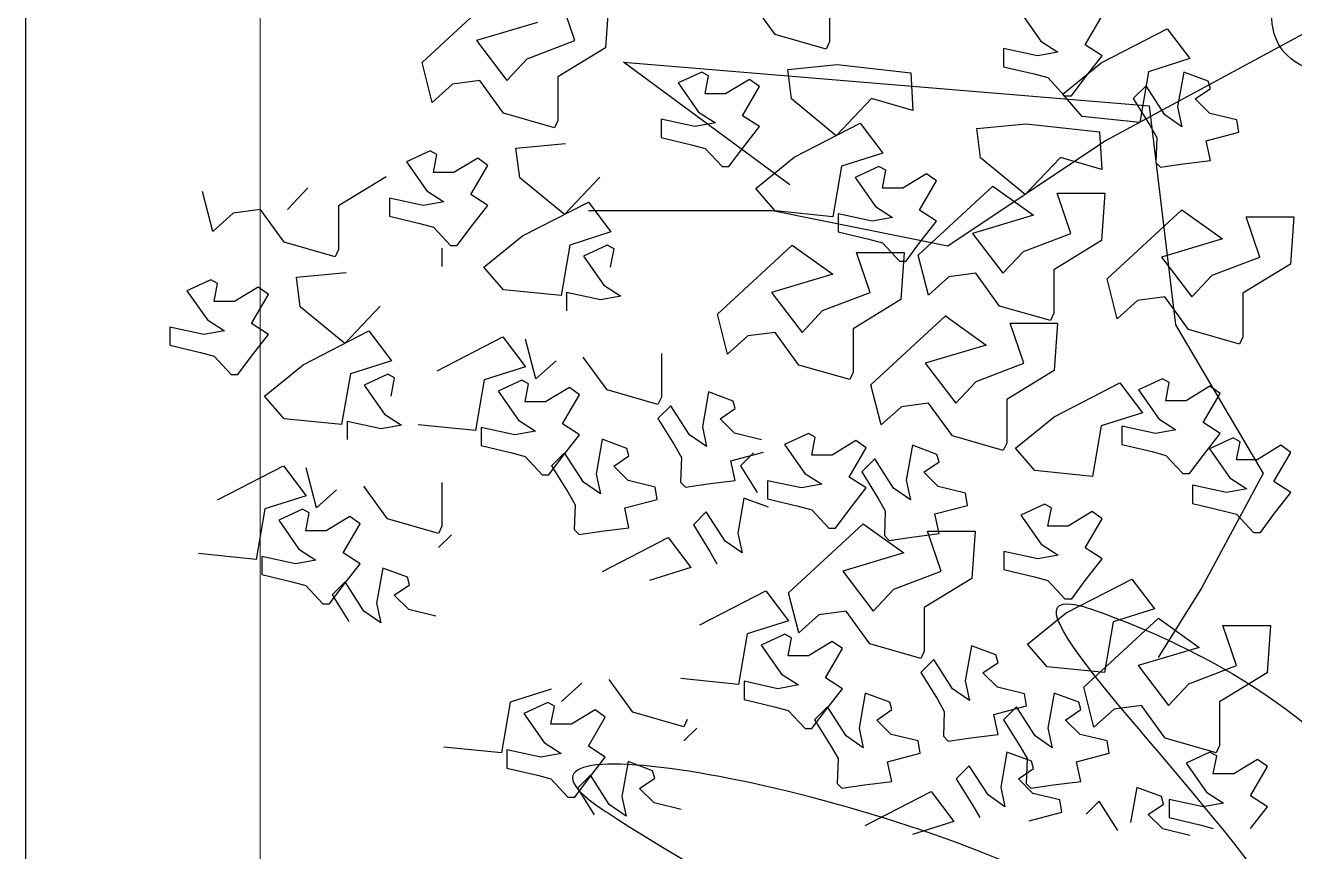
# Model space of a CAD drawing. Header units: metres. Extents: x -1655 to 449, y 40 to 361.
# Drawn here: x 69.507 to 70.056, y 61.992 to 62.35 of the extents above; entities that cross this region are included whole.
import ezdxf

# ---------------------------------------------------------------- set-up
doc = ezdxf.new("R2010")
doc.units = ezdxf.units.M
doc.header["$MEASUREMENT"] = 0
doc.layers.add('Layer5', color=31, linetype='Continuous', lineweight=9)
doc.layers.add('paisajismo', color=7, linetype='Continuous')

# ---------------------------------------------------------------- blocks, each defined once
blk = doc.blocks.new('A$C69E264B5')
at = {"layer": 'paisajismo', "color": 82}
for points in [[(1.0509, 1.1558), (0.9215, 1.5741), (0.7313, 1.8631), (0.7541, 1.8555), (1.0737, 1.6045), (1.0509, 1.1786)], [(0.9907, 1.157), (0.7414, 1.5508), (0.2187, 1.6553), (0.2428, 1.6392), (0.6449, 1.3901), (0.9263, 1.1088)]]:
    blk.add_spline(points, degree=3, dxfattribs=at)
blk = doc.blocks.new('A$C78ED2221')
at = {"layer": 'paisajismo', "color": 86}
for p, q in [((0.2983, 1.1663), (0.3867, 1.2481)), ((0.4791, 1.1921), (0.4629, 1.2395)), ((0.5192, 1.2395), (0.5152, 1.1835)), ((0.7162, 1.1993), (0.688, 1.2381)), ((0.7804, 1.2424), (0.7804, 1.1907)), ((1.0064, 1.2258), (1.0305, 1.1915)), ((1.0827, 1.1871), (1.1028, 1.2216)), ((0.4348, 1.2136), (0.3625, 1.1921)), ((1.1019, 1.166), (1.1798, 1.2062)), ((1.3557, 1.2081), (1.1069, 1.0734)), ((1.1798, 1.2062), (1.2066, 1.1708)), ((0.3625, 1.1921), (0.3987, 1.1448)), ((0.4228, 1.1707), (0.4791, 1.1921)), ((0.7764, 1.1821), (0.7162, 1.1993)), ((0.7804, 1.1907), (0.7764, 1.1821)), ((1.0305, 1.1915), (1.0506, 1.1785)), ((1.1028, 1.1742), (1.0827, 1.1871)), ((0.5152, 1.1835), (0.459, 1.1491)), ((1.0264, 1.1742), (0.9863, 1.1829)), ((0.9863, 1.1829), (0.9863, 1.1613)), ((1.0506, 1.1785), (1.0264, 1.1742)), ((1.0827, 1.1484), (1.1028, 1.1742)), ((0.3103, 1.119), (0.2983, 1.1663)), ((0.3987, 1.1448), (0.4228, 1.1707)), ((0.7336, 1.0216), (0.5365, 1.1667)), ((0.5365, 1.1667), (1.1587, 1.1148)), ((0.7309, 1.1581), (0.7893, 1.1637)), ((0.7353, 1.1231), (0.7309, 1.1581)), ((0.7893, 1.1637), (0.8764, 1.1539)), ((0.9863, 1.1613), (1.0225, 1.1527)), ((1.0563, 1.1289), (1.1019, 1.166)), ((1.2066, 1.1708), (1.1578, 1.1553)), ((0.3666, 1.1448), (0.3344, 1.1405)), ((0.3947, 1.1061), (0.3666, 1.1448)), ((0.6293, 1.1549), (0.6012, 1.142)), ((0.6012, 1.142), (0.6253, 1.1076)), ((0.6373, 1.1506), (0.6293, 1.1549)), ((0.6333, 1.1292), (0.6373, 1.1506)), ((0.6855, 1.1463), (0.6574, 1.1292)), ((0.6975, 1.1377), (0.6855, 1.1463)), ((0.8764, 1.1539), (0.8791, 1.1096)), ((1.0225, 1.1527), (1.0385, 1.1484)), ((1.0385, 1.1484), (1.0586, 1.1269)), ((1.0666, 1.1269), (1.0827, 1.1484)), ((1.1578, 1.1553), (1.1475, 1.0954)), ((1.1995, 1.1549), (1.1922, 1.1136)), ((1.2286, 1.1442), (1.1995, 1.1549)), ((1.2312, 1.1354), (1.2286, 1.1442)), ((0.3344, 1.1405), (0.3103, 1.119)), ((0.6574, 1.1292), (0.6333, 1.1292)), ((0.6774, 1.1033), (0.6975, 1.1377)), ((1.0794, 1.1023), (1.0563, 1.1289)), ((1.0586, 1.1269), (1.0666, 1.1269)), ((1.1549, 1.1387), (1.1397, 1.1235)), ((1.1772, 1.1042), (1.1549, 1.1387)), ((1.2131, 1.1231), (1.2312, 1.1354)), ((0.7881, 1.0796), (0.7353, 1.1231)), ((0.8299, 1.1238), (0.7881, 1.0796)), ((0.8791, 1.1096), (0.8299, 1.1238)), ((1.1397, 1.1235), (1.1592, 1.0919)), ((1.1587, 1.1148), (1.1898, 0.8557)), ((1.1922, 1.1136), (1.1973, 1.0902)), ((0.6212, 1.0903), (0.5811, 1.099)), ((0.5811, 1.099), (0.5811, 1.0775)), ((0.6253, 1.1076), (0.6454, 1.0947)), ((0.6975, 1.0903), (0.6774, 1.1033)), ((1.1475, 1.0954), (1.0794, 1.1023)), ((1.1973, 1.0902), (1.1772, 1.1042)), ((0.6454, 1.0947), (0.6212, 1.0903)), ((0.6774, 1.0646), (0.6975, 1.0903)), ((0.7386, 1.0542), (0.8165, 1.0944)), ((0.9545, 1.0883), (1.0129, 1.0938)), ((0.9589, 1.0533), (0.9545, 1.0883)), ((1.0129, 1.0938), (1.1, 1.084)), ((1.1, 1.084), (1.1027, 1.0397)), ((1.1592, 1.0919), (1.1675, 1.0774)), ((0.5811, 1.0775), (0.6172, 1.0689)), ((0.6172, 1.0689), (0.6333, 1.0646)), ((1.1069, 1.0734), (0.9202, 0.949)), ((1.1675, 1.0774), (1.1664, 1.048)), ((0.3079, 1.0617), (0.2797, 1.0487)), ((0.3159, 1.0573), (0.3079, 1.0617)), ((0.3118, 1.0359), (0.3159, 1.0573)), ((0.3641, 1.0531), (0.336, 1.0359)), ((0.3761, 1.0445), (0.3641, 1.0531)), ((0.4138, 1.0299), (0.4094, 1.0648)), ((0.6333, 1.0646), (0.6534, 1.043)), ((0.6614, 1.043), (0.6774, 1.0646)), ((0.693, 1.0172), (0.7386, 1.0542)), ((0.8433, 1.059), (0.7944, 1.0435)), ((1.0117, 1.0098), (0.9589, 1.0533)), ((1.0535, 1.0539), (1.0117, 1.0098)), ((1.1027, 1.0397), (1.0535, 1.0539)), ((0.2797, 1.0487), (0.3038, 1.0143)), ((0.356, 1.01), (0.3761, 1.0445)), ((0.6534, 1.043), (0.6614, 1.043)), ((0.7944, 1.0435), (0.7842, 0.9836)), ((0.8389, 1.0432), (0.8108, 1.0302)), ((0.8469, 1.0388), (0.8389, 1.0432)), ((0.8429, 1.0174), (0.8469, 1.0388)), ((1.1664, 1.048), (1.1721, 1.0423)), ((1.1721, 1.0423), (1.1987, 1.0462)), ((0.2556, 1.0309), (0.1993, 0.9965)), ((0.336, 1.0359), (0.3118, 1.0359)), ((0.4667, 0.9863), (0.4138, 1.0299)), ((0.5085, 1.0305), (0.4667, 0.9863)), ((0.8108, 1.0302), (0.8349, 0.9958)), ((0.8951, 1.0346), (0.867, 1.0174)), ((0.887, 0.9915), (0.9071, 1.026)), ((0.9071, 1.026), (0.8951, 1.0346)), ((0.0507, 0.9663), (0.0386, 1.0137)), ((0.139, 0.9921), (0.1632, 1.018)), ((0.3038, 1.0143), (0.3239, 1.0014)), ((0.3761, 0.9971), (0.356, 1.01)), ((0.7161, 0.9905), (0.693, 1.0172)), ((0.867, 1.0174), (0.8429, 1.0174)), ((0.8852, 0.9382), (0.9736, 1.02)), ((0.9736, 1.02), (1.0218, 0.9855)), ((1.0499, 1.0114), (1.1061, 1.0114)), ((1.066, 0.964), (1.0499, 1.0114)), ((1.1061, 1.0114), (1.1021, 0.9554)), ((0.1069, 0.9921), (0.0748, 0.9879)), ((0.1351, 0.9534), (0.1069, 0.9921)), ((0.2596, 1.0057), (0.2596, 0.9842)), ((0.2997, 0.9971), (0.2596, 1.0057)), ((0.3239, 1.0014), (0.2997, 0.9971)), ((0.356, 0.9713), (0.3761, 0.9971)), ((0.4171, 0.9609), (0.495, 1.0011)), ((0.495, 1.0011), (0.5218, 0.9657)), ((0.8349, 0.9958), (0.855, 0.9829)), ((0.9071, 0.9786), (0.887, 0.9915)), ((1.1088, 0.9103), (1.1972, 0.992)), ((0.0748, 0.9879), (0.0507, 0.9663)), ((0.2596, 0.9842), (0.2958, 0.9756)), ((0.7128, 0.9905), (0.4951, 0.9905)), ((0.9202, 0.949), (0.7128, 0.9905)), ((0.7842, 0.9836), (0.7161, 0.9905)), ((0.8308, 0.9786), (0.7907, 0.9872)), ((0.7907, 0.9872), (0.7907, 0.9657)), ((0.855, 0.9829), (0.8308, 0.9786)), ((0.887, 0.9528), (0.9071, 0.9786)), ((1.0218, 0.9855), (0.9495, 0.964)), ((1.2734, 0.9834), (1.3297, 0.9834)), ((1.2896, 0.936), (1.2734, 0.9834)), ((1.3297, 0.9834), (1.3257, 0.9274)), ((0.2958, 0.9756), (0.3118, 0.9713)), ((0.3118, 0.9713), (0.3319, 0.9497)), ((0.3399, 0.9497), (0.356, 0.9713)), ((0.5218, 0.9657), (0.473, 0.9502)), ((0.7907, 0.9657), (0.8268, 0.9571)), ((0.9495, 0.964), (0.9856, 0.9167)), ((1.0098, 0.9425), (1.066, 0.964)), ((0.3215, 0.9464), (0.3215, 0.9248)), ((0.3319, 0.9497), (0.3399, 0.9497)), ((0.3715, 0.9239), (0.4171, 0.9609)), ((0.473, 0.9502), (0.4627, 0.8903)), ((0.5174, 0.9499), (0.4893, 0.9369)), ((0.5255, 0.9455), (0.5174, 0.9499)), ((0.6477, 0.8683), (0.7361, 0.9501)), ((0.7361, 0.9501), (0.7842, 0.9157)), ((0.8268, 0.9571), (0.8429, 0.9528)), ((0.8429, 0.9528), (0.863, 0.9312)), ((0.871, 0.9312), (0.887, 0.9528)), ((1.1021, 0.9554), (1.0459, 0.921)), ((0.4893, 0.9369), (0.5134, 0.9026)), ((0.5214, 0.9241), (0.5255, 0.9455)), ((0.9856, 0.9167), (1.0098, 0.9425)), ((1.173, 0.936), (1.2092, 0.8887)), ((1.2333, 0.9146), (1.2896, 0.936)), ((0.3946, 0.8972), (0.3715, 0.9239)), ((0.9535, 0.9167), (0.9214, 0.9124)), ((0.9816, 0.8779), (0.9535, 0.9167)), ((1.0459, 0.921), (1.0459, 0.8694)), ((1.3257, 0.9274), (1.2695, 0.8931)), ((0.0482, 0.909), (0.0201, 0.8961)), ((0.0562, 0.9047), (0.0482, 0.909)), ((0.0522, 0.8832), (0.0562, 0.9047)), ((0.1542, 0.8772), (0.1498, 0.9122)), ((0.5134, 0.9026), (0.5335, 0.8896)), ((1.1209, 0.8629), (1.1088, 0.9103)), ((1.2092, 0.8887), (1.2333, 0.9146)), ((0.0201, 0.8961), (0.0442, 0.8617)), ((0.1045, 0.9004), (0.0763, 0.8832)), ((0.0963, 0.8574), (0.1164, 0.8918)), ((0.1164, 0.8918), (0.1045, 0.9004)), ((0.4627, 0.8903), (0.3946, 0.8972)), ((0.4692, 0.894), (0.4692, 0.8724)), ((0.5093, 0.8853), (0.4692, 0.894)), ((0.5335, 0.8896), (0.5093, 0.8853)), ((1.1771, 0.8887), (1.1449, 0.8845)), ((1.2052, 0.85), (1.1771, 0.8887)), ((1.2695, 0.8931), (1.2695, 0.8414)), ((0.0763, 0.8832), (0.0522, 0.8832)), ((0.207, 0.8337), (0.1542, 0.8772)), ((0.2488, 0.8779), (0.207, 0.8337)), ((1.0419, 0.8608), (0.9816, 0.8779)), ((1.1449, 0.8845), (1.1209, 0.8629)), ((0.0442, 0.8617), (0.0643, 0.8488)), ((0.1164, 0.8444), (0.0963, 0.8574)), ((0.9177, 0.8663), (0.9659, 0.8318)), ((0.994, 0.8577), (1.0502, 0.8577)), ((1.0101, 0.8103), (0.994, 0.8577)), ((1.0459, 0.8694), (1.0419, 0.8608)), ((1.0502, 0.8577), (1.0463, 0.8017)), ((0.0401, 0.8444), (0, 0.8531)), ((0, 0.8531), (0, 0.8316)), ((0.0643, 0.8488), (0.0401, 0.8444)), ((0.0963, 0.8186), (0.1164, 0.8444)), ((0.1575, 0.8083), (0.2354, 0.8485)), ((0.2354, 0.8485), (0.2622, 0.8131)), ((0.316, 0.8012), (0.3939, 0.8414)), ((0.3939, 0.8414), (0.4207, 0.806)), ((1.1898, 0.8557), (1.2935, 0.6796)), ((1.2654, 0.8328), (1.2052, 0.85)), ((1.2695, 0.8414), (1.2654, 0.8328)), ((0, 0.8316), (0.0361, 0.823)), ((0.4328, 0.7916), (0.4207, 0.8389)), ((0.9659, 0.8318), (0.8936, 0.8103)), ((0.0361, 0.823), (0.0522, 0.8186)), ((0.0522, 0.8186), (0.0723, 0.7971)), ((0.0803, 0.7971), (0.0963, 0.8186)), ((0.2622, 0.8131), (0.2134, 0.7976)), ((0.4569, 0.8131), (0.4328, 0.7916)), ((0.5171, 0.7787), (0.489, 0.8174)), ((0.5814, 0.8217), (0.5814, 0.7701)), ((0.0723, 0.7971), (0.0803, 0.7971)), ((0.1119, 0.7712), (0.1575, 0.8083)), ((0.2134, 0.7976), (0.2031, 0.7377)), ((0.2578, 0.7972), (0.2297, 0.7843)), ((0.2658, 0.7929), (0.2578, 0.7972)), ((0.4207, 0.806), (0.3719, 0.7905)), ((0.9539, 0.7888), (1.0101, 0.8103)), ((1.0463, 0.8017), (0.99, 0.7673)), ((0.2297, 0.7843), (0.2538, 0.7499)), ((0.2618, 0.7714), (0.2658, 0.7929)), ((0.3719, 0.7905), (0.3616, 0.7306)), ((0.4163, 0.7902), (0.3882, 0.7772)), ((0.4243, 0.7858), (0.4163, 0.7902)), ((0.4203, 0.7644), (0.4243, 0.7858)), ((0.4726, 0.7816), (0.4444, 0.7644)), ((0.4846, 0.773), (0.4726, 0.7816)), ((0.8414, 0.7372), (0.8293, 0.7845)), ((0.9297, 0.763), (0.9539, 0.7888)), ((1.046, 0.7468), (1.1239, 0.787)), ((1.1239, 0.787), (1.1507, 0.7516)), ((1.1743, 0.7916), (1.1461, 0.7787)), ((1.1823, 0.7873), (1.1743, 0.7916)), ((1.1782, 0.7658), (1.1823, 0.7873)), ((1.2305, 0.783), (1.2024, 0.7658)), ((1.2425, 0.7744), (1.2305, 0.783)), ((0.135, 0.7446), (0.1119, 0.7712)), ((0.3882, 0.7772), (0.4123, 0.7429)), ((0.4645, 0.7385), (0.4846, 0.773)), ((0.5774, 0.7615), (0.5171, 0.7787)), ((0.5814, 0.7701), (0.5774, 0.7615)), ((0.6372, 0.7762), (0.6299, 0.7348)), ((0.99, 0.7673), (0.99, 0.7156)), ((1.1461, 0.7787), (1.1702, 0.7443)), ((1.2224, 0.74), (1.2425, 0.7744)), ((0.4444, 0.7644), (0.4203, 0.7644)), ((0.5926, 0.76), (0.5774, 0.7448)), ((0.6148, 0.7255), (0.5926, 0.76)), ((0.6508, 0.7444), (0.6689, 0.7567)), ((0.6689, 0.7567), (0.6663, 0.7654)), ((0.8655, 0.7587), (0.8414, 0.7372)), ((0.9258, 0.7242), (0.8976, 0.763)), ((1.1507, 0.7516), (1.1019, 0.7361)), ((1.2024, 0.7658), (1.1782, 0.7658)), ((0.2031, 0.7377), (0.135, 0.7446)), ((0.2497, 0.7326), (0.2096, 0.7413)), ((0.2096, 0.7413), (0.2096, 0.7198)), ((0.2739, 0.737), (0.2497, 0.7326)), ((0.2538, 0.7499), (0.2739, 0.737)), ((0.3616, 0.7306), (0.2935, 0.7375)), ((0.4123, 0.7429), (0.4324, 0.7299)), ((0.4846, 0.7256), (0.4645, 0.7385)), ((0.5774, 0.7448), (0.5969, 0.7131)), ((0.6679, 0.7273), (0.6508, 0.7444)), ((1.0004, 0.7097), (1.046, 0.7468)), ((1.1019, 0.7361), (1.0916, 0.6762)), ((1.1702, 0.7443), (1.1903, 0.7314)), ((1.2425, 0.727), (1.2224, 0.74)), ((0.4082, 0.7256), (0.3681, 0.7343)), ((0.3681, 0.7343), (0.3681, 0.7127)), ((0.4324, 0.7299), (0.4082, 0.7256)), ((0.4645, 0.6998), (0.4846, 0.7256)), ((0.635, 0.7115), (0.6148, 0.7255)), ((0.6299, 0.7348), (0.635, 0.7115)), ((0.6999, 0.7196), (0.6679, 0.7273)), ((0.7554, 0.7272), (0.7272, 0.7142)), ((0.7634, 0.7228), (0.7554, 0.7272)), ((0.7593, 0.7014), (0.7634, 0.7228)), ((0.986, 0.7071), (0.9258, 0.7242)), ((1.1662, 0.727), (1.1261, 0.7357)), ((1.1261, 0.7357), (1.1261, 0.7142)), ((1.1903, 0.7314), (1.1662, 0.727)), ((1.2224, 0.7012), (1.2425, 0.727)), ((1.2581, 0.7218), (1.23, 0.7088)), ((1.2661, 0.7174), (1.2581, 0.7218)), ((0.3681, 0.7127), (0.4043, 0.7041)), ((0.5115, 0.7203), (0.5042, 0.6789)), ((0.5405, 0.7095), (0.5115, 0.7203)), ((0.5431, 0.7008), (0.5405, 0.7095)), ((0.5969, 0.7131), (0.6051, 0.6987)), ((0.7272, 0.7142), (0.7513, 0.6798)), ((0.8116, 0.7186), (0.7835, 0.7014)), ((0.8035, 0.6755), (0.8236, 0.71)), ((0.8236, 0.71), (0.8116, 0.7186)), ((0.8784, 0.7131), (0.8712, 0.6718)), ((0.9075, 0.7024), (0.8784, 0.7131)), ((0.99, 0.7156), (0.986, 0.7071)), ((1.0235, 0.6831), (1.0004, 0.7097)), ((1.1261, 0.7142), (1.1622, 0.7056)), ((1.23, 0.7088), (1.2541, 0.6744)), ((1.2621, 0.696), (1.2661, 0.7174)), ((1.3143, 0.7132), (1.2862, 0.696)), ((1.3263, 0.7046), (1.3143, 0.7132)), ((0.4043, 0.7041), (0.4203, 0.6998)), ((0.4203, 0.6998), (0.4404, 0.6783)), ((0.4484, 0.6783), (0.4645, 0.6998)), ((0.4669, 0.7041), (0.4516, 0.6889)), ((0.4891, 0.6696), (0.4669, 0.7041)), ((0.5251, 0.6885), (0.5431, 0.7008)), ((0.6051, 0.6987), (0.6041, 0.6693)), ((0.6638, 0.6949), (0.7023, 0.705)), ((0.6688, 0.6715), (0.6638, 0.6949)), ((0.6904, 0.7041), (0.6752, 0.6889)), ((0.7835, 0.7014), (0.7593, 0.7014)), ((0.8338, 0.697), (0.8186, 0.6817)), ((0.8561, 0.6625), (0.8338, 0.697)), ((0.8921, 0.6814), (0.9101, 0.6937)), ((0.9101, 0.6937), (0.9075, 0.7024)), ((1.1622, 0.7056), (1.1782, 0.7012)), ((1.1782, 0.7012), (1.1983, 0.6797)), ((1.2064, 0.6797), (1.2224, 0.7012)), ((1.2862, 0.696), (1.2621, 0.696)), ((1.3062, 0.6701), (1.3263, 0.7046)), ((0.0564, 0.6486), (0.1342, 0.6888)), ((0.1342, 0.6888), (0.1611, 0.6534)), ((0.1732, 0.639), (0.1611, 0.6863)), ((0.4404, 0.6783), (0.4484, 0.6783)), ((0.4516, 0.6889), (0.4711, 0.6572)), ((0.5042, 0.6789), (0.5092, 0.6556)), ((0.5421, 0.6714), (0.5251, 0.6885)), ((0.6752, 0.6889), (0.6947, 0.6572)), ((0.7513, 0.6798), (0.7714, 0.6669)), ((0.8186, 0.6817), (0.8381, 0.6501)), ((0.9091, 0.6643), (0.8921, 0.6814)), ((1.0916, 0.6762), (1.0235, 0.6831)), ((1.1983, 0.6797), (1.2064, 0.6797)), ((1.2935, 0.6796), (1.2209, 0.5448)), ((0.2575, 0.626), (0.2294, 0.6648)), ((0.3218, 0.6691), (0.3218, 0.6174)), ((0.5092, 0.6556), (0.4891, 0.6696)), ((0.5742, 0.6637), (0.5421, 0.6714)), ((0.5766, 0.6491), (0.5742, 0.6637)), ((0.6041, 0.6693), (0.6098, 0.6636)), ((0.6098, 0.6636), (0.6364, 0.6675)), ((0.6364, 0.6675), (0.6688, 0.6715)), ((0.7071, 0.6712), (0.7071, 0.6497)), ((0.7473, 0.6626), (0.7071, 0.6712)), ((0.7714, 0.6669), (0.7473, 0.6626)), ((0.8236, 0.6626), (0.8035, 0.6755)), ((0.8035, 0.6368), (0.8236, 0.6626)), ((0.8762, 0.6485), (0.8561, 0.6625)), ((0.8712, 0.6718), (0.8762, 0.6485)), ((0.9412, 0.6566), (0.9091, 0.6643)), ((1.25, 0.6572), (1.2099, 0.6659)), ((1.2099, 0.6659), (1.2099, 0.6443)), ((1.2741, 0.6615), (1.25, 0.6572)), ((1.2541, 0.6744), (1.2741, 0.6615)), ((1.3263, 0.6572), (1.3062, 0.6701)), ((0.1611, 0.6534), (0.1122, 0.6379)), ((0.1972, 0.6605), (0.1732, 0.639)), ((0.4711, 0.6572), (0.4794, 0.6428)), ((0.538, 0.639), (0.5766, 0.6491)), ((0.6791, 0.6504), (0.6718, 0.6091)), ((0.7082, 0.6397), (0.6791, 0.6504)), ((0.7071, 0.6497), (0.7433, 0.6411)), ((0.8381, 0.6501), (0.8464, 0.6357)), ((0.9436, 0.642), (0.9412, 0.6566)), ((1.3062, 0.6314), (1.3263, 0.6572)), ((0.1122, 0.6379), (0.102, 0.578)), ((0.1567, 0.6375), (0.1286, 0.6246)), ((0.1647, 0.6332), (0.1567, 0.6375)), ((0.1607, 0.6117), (0.1647, 0.6332)), ((0.4794, 0.6428), (0.4784, 0.6134)), ((0.5431, 0.6156), (0.538, 0.639)), ((0.6345, 0.6342), (0.6193, 0.619)), ((0.6568, 0.5997), (0.6345, 0.6342)), ((0.7433, 0.6411), (0.7593, 0.6368)), ((0.7593, 0.6368), (0.7794, 0.6152)), ((0.7874, 0.6152), (0.8035, 0.6368)), ((0.8464, 0.6357), (0.8454, 0.6063)), ((0.905, 0.6318), (0.9436, 0.642)), ((0.91, 0.6085), (0.905, 0.6318)), ((1.0348, 0.6433), (1.0067, 0.6304)), ((1.0429, 0.639), (1.0348, 0.6433)), ((1.0388, 0.6175), (1.0429, 0.639)), ((1.0911, 0.6347), (1.0629, 0.6175)), ((1.1031, 0.6261), (1.0911, 0.6347)), ((0.1286, 0.6246), (0.1526, 0.5902)), ((0.2129, 0.6289), (0.1848, 0.6117)), ((0.2048, 0.5859), (0.2249, 0.6203)), ((0.2249, 0.6203), (0.2129, 0.6289)), ((0.3177, 0.6088), (0.2575, 0.626)), ((0.3218, 0.6174), (0.3177, 0.6088)), ((0.6193, 0.619), (0.6388, 0.5874)), ((0.7318, 0.5384), (0.8202, 0.6202)), ((0.8202, 0.6202), (0.8683, 0.5857)), ((1.0067, 0.6304), (1.0308, 0.596)), ((1.0629, 0.6175), (1.0388, 0.6175)), ((1.083, 0.5917), (1.1031, 0.6261)), ((0.1848, 0.6117), (0.1607, 0.6117)), ((0.333, 0.6073), (0.3178, 0.5921)), ((0.4784, 0.6134), (0.484, 0.6077)), ((0.484, 0.6077), (0.5106, 0.6116)), ((0.5106, 0.6116), (0.5431, 0.6156)), ((0.5116, 0.5637), (0.5895, 0.6039)), ((0.5895, 0.6039), (0.6163, 0.5685)), ((0.6718, 0.6091), (0.6769, 0.5857)), ((0.7794, 0.6152), (0.7874, 0.6152)), ((0.8454, 0.6063), (0.851, 0.6006)), ((0.851, 0.6006), (0.8776, 0.6045)), ((0.8776, 0.6045), (0.91, 0.6085)), ((0.9126, 0.5642), (0.8965, 0.6116)), ((0.8965, 0.6116), (0.9527, 0.6116)), ((0.9527, 0.6116), (0.9487, 0.5556)), ((0.1526, 0.5902), (0.1727, 0.5773)), ((0.2249, 0.5729), (0.2048, 0.5859)), ((0.6388, 0.5874), (0.6471, 0.5729)), ((0.6769, 0.5857), (0.6568, 0.5997)), ((0.9866, 0.5874), (0.9866, 0.5659)), ((1.0267, 0.5787), (0.9866, 0.5874)), ((1.0308, 0.596), (1.0509, 0.5831)), ((1.1031, 0.5787), (1.083, 0.5917)), ((0.102, 0.578), (0.0339, 0.5849)), ((0.1085, 0.5816), (0.1085, 0.5601)), ((0.1486, 0.5729), (0.1085, 0.5816)), ((0.1727, 0.5773), (0.1486, 0.5729)), ((0.2048, 0.5471), (0.2249, 0.5729)), ((1.0509, 0.5831), (1.0267, 0.5787)), ((1.083, 0.5529), (1.1031, 0.5787)), ((0.1085, 0.5601), (0.1446, 0.5515)), ((0.2518, 0.5676), (0.2445, 0.5263)), ((0.2809, 0.5569), (0.2518, 0.5676)), ((0.2835, 0.5481), (0.2809, 0.5569)), ((0.6163, 0.5685), (0.5675, 0.553)), ((0.7961, 0.5642), (0.8322, 0.5168)), ((0.9866, 0.5659), (1.0228, 0.5573)), ((1.0228, 0.5573), (1.0388, 0.5529)), ((0.1446, 0.5515), (0.1607, 0.5471)), ((0.1607, 0.5471), (0.1808, 0.5256)), ((0.1888, 0.5256), (0.2048, 0.5471)), ((0.2072, 0.5514), (0.192, 0.5362)), ((0.2294, 0.5169), (0.2072, 0.5514)), ((0.2654, 0.5358), (0.2835, 0.5481)), ((0.6271, 0.5007), (0.705, 0.5409)), ((0.705, 0.5409), (0.7318, 0.5055)), ((0.8322, 0.5168), (0.8564, 0.5427)), ((0.9487, 0.5556), (0.8925, 0.5212)), ((1.0388, 0.5529), (1.0589, 0.5314)), ((1.0602, 0.5146), (1.1381, 0.5548)), ((1.0669, 0.5314), (1.083, 0.5529)), ((1.2209, 0.5448), (1.1691, 0.4619)), ((0.192, 0.5362), (0.2115, 0.5046)), ((0.2445, 0.5263), (0.2496, 0.5029)), ((0.2825, 0.5188), (0.2654, 0.5358)), ((0.7439, 0.4911), (0.7318, 0.5384)), ((1.0589, 0.5314), (1.0669, 0.5314)), ((0.1808, 0.5256), (0.1888, 0.5256)), ((0.2496, 0.5029), (0.2294, 0.5169)), ((0.3145, 0.511), (0.2825, 0.5188)), ((0.7679, 0.5126), (0.7439, 0.4911)), ((0.8001, 0.5168), (0.7679, 0.5126)), ((0.8282, 0.4781), (0.8001, 0.5168)), ((0.8925, 0.5212), (0.8925, 0.4695)), ((1.0147, 0.4776), (1.0602, 0.5146)), ((1.165, 0.5194), (1.1161, 0.504)), ((0.7318, 0.5055), (0.683, 0.49)), ((1.0811, 0.4266), (1.1695, 0.5084)), ((1.1161, 0.504), (1.1059, 0.444)), ((0.683, 0.49), (0.6727, 0.4301)), ((0.7274, 0.4896), (0.6993, 0.4767)), ((0.7354, 0.4853), (0.7274, 0.4896)), ((0.7314, 0.4638), (0.7354, 0.4853)), ((0.7837, 0.481), (0.7555, 0.4638)), ((0.7956, 0.4724), (0.7837, 0.481)), ((0.6993, 0.4767), (0.7234, 0.4423)), ((0.7755, 0.438), (0.7956, 0.4724)), ((0.8884, 0.4609), (0.8282, 0.4781)), ((0.8925, 0.4695), (0.8884, 0.4609)), ((0.9483, 0.4756), (0.941, 0.4343)), ((0.9773, 0.4649), (0.9483, 0.4756)), ((0.7555, 0.4638), (0.7314, 0.4638)), ((0.9037, 0.4594), (0.8885, 0.4442)), ((0.9259, 0.4249), (0.9037, 0.4594)), ((1.1059, 0.444), (1.0378, 0.4509)), ((1.1454, 0.4524), (1.1815, 0.4051)), ((1.2057, 0.4309), (1.2619, 0.4524)), ((0.5477, 0.3971), (0.5196, 0.4358)), ((0.6727, 0.4301), (0.6046, 0.437)), ((0.7234, 0.4423), (0.7435, 0.4294)), ((0.7956, 0.425), (0.7755, 0.438)), ((0.8885, 0.4442), (0.908, 0.4126)), ((1.2981, 0.4438), (1.2418, 0.4094)), ((0.4512, 0.4244), (0.4024, 0.4089)), ((0.4874, 0.4315), (0.4633, 0.41)), ((0.6792, 0.4337), (0.6792, 0.4122)), ((0.7193, 0.425), (0.6792, 0.4337)), ((0.7435, 0.4294), (0.7193, 0.425)), ((0.7755, 0.3992), (0.7956, 0.425)), ((0.9461, 0.4109), (0.9259, 0.4249)), ((0.941, 0.4343), (0.9461, 0.4109)), ((1.0932, 0.3793), (1.0811, 0.4266)), ((1.1815, 0.4051), (1.2057, 0.4309)), ((0.4024, 0.4089), (0.3921, 0.349)), ((0.4469, 0.4086), (0.4188, 0.3956)), ((0.4549, 0.4042), (0.4469, 0.4086)), ((0.6792, 0.4122), (0.7153, 0.4036)), ((0.8226, 0.4197), (0.8153, 0.3784)), ((0.8516, 0.409), (0.8226, 0.4197)), ((0.8542, 0.4002), (0.8516, 0.409)), ((0.908, 0.4126), (0.9162, 0.3981)), ((1.0461, 0.4197), (1.0388, 0.3784)), ((1.2418, 0.4094), (1.2418, 0.3577)), ((0.4188, 0.3956), (0.4428, 0.3612)), ((0.4508, 0.3828), (0.4549, 0.4042)), ((0.5031, 0.4), (0.475, 0.3828)), ((0.495, 0.3569), (0.5151, 0.3914)), ((0.5151, 0.3914), (0.5031, 0.4)), ((0.6079, 0.3799), (0.5477, 0.3971)), ((0.7153, 0.4036), (0.7314, 0.3992)), ((0.7314, 0.3992), (0.7515, 0.3777)), ((0.7595, 0.3777), (0.7755, 0.3992)), ((0.778, 0.4035), (0.7627, 0.3883)), ((0.8002, 0.369), (0.778, 0.4035)), ((0.8362, 0.3879), (0.8542, 0.4002)), ((0.9162, 0.3981), (0.9152, 0.3687)), ((0.9748, 0.3943), (1.0134, 0.4045)), ((0.9799, 0.3709), (0.9748, 0.3943)), ((1.0015, 0.4035), (0.9863, 0.3883)), ((1.0237, 0.369), (1.0015, 0.4035)), ((1.0597, 0.3879), (1.0778, 0.4002)), ((1.1173, 0.4008), (1.0932, 0.3793)), ((1.1495, 0.4051), (1.1173, 0.4008)), ((1.1776, 0.3663), (1.1495, 0.4051)), ((0.475, 0.3828), (0.4508, 0.3828)), ((0.612, 0.3885), (0.6079, 0.3799)), ((0.6232, 0.3784), (0.6079, 0.3631)), ((0.7515, 0.3777), (0.7595, 0.3777)), ((0.7627, 0.3883), (0.7822, 0.3567)), ((0.8153, 0.3784), (0.8203, 0.355)), ((0.8532, 0.3709), (0.8362, 0.3879)), ((0.9863, 0.3883), (1.0058, 0.3567)), ((1.0388, 0.3784), (1.0439, 0.355)), ((1.0768, 0.3709), (1.0597, 0.3879)), ((0.4428, 0.3612), (0.4629, 0.3483)), ((0.8203, 0.355), (0.8002, 0.369)), ((0.8853, 0.3631), (0.8532, 0.3709)), ((0.8877, 0.3486), (0.8853, 0.3631)), ((0.9152, 0.3687), (0.9209, 0.363)), ((0.9209, 0.363), (0.9475, 0.3669)), ((0.9475, 0.3669), (0.9799, 0.3709)), ((1.0439, 0.355), (1.0237, 0.369)), ((1.1088, 0.3631), (1.0768, 0.3709)), ((1.1112, 0.3486), (1.1088, 0.3631)), ((1.2378, 0.3491), (1.1776, 0.3663)), ((0.3921, 0.349), (0.324, 0.3559)), ((0.4388, 0.344), (0.3987, 0.3526)), ((0.3987, 0.3526), (0.3987, 0.3311)), ((0.4629, 0.3483), (0.4388, 0.344)), ((0.5151, 0.344), (0.495, 0.3569)), ((0.7822, 0.3567), (0.7905, 0.3423)), ((0.8491, 0.3384), (0.8877, 0.3486)), ((0.9902, 0.3498), (0.9829, 0.3085)), ((1.0193, 0.3391), (0.9902, 0.3498)), ((1.0058, 0.3567), (1.0141, 0.3423)), ((1.0727, 0.3384), (1.1112, 0.3486)), ((1.2305, 0.3499), (1.2023, 0.3369)), ((1.2385, 0.3455), (1.2305, 0.3499)), ((1.2344, 0.3241), (1.2385, 0.3455)), ((1.2418, 0.3577), (1.2378, 0.3491)), ((0.3987, 0.3311), (0.4348, 0.3225)), ((0.495, 0.3182), (0.5151, 0.344)), ((0.542, 0.3387), (0.5347, 0.2973)), ((0.571, 0.3279), (0.542, 0.3387)), ((0.7905, 0.3423), (0.7895, 0.3128)), ((0.8541, 0.3151), (0.8491, 0.3384)), ((0.9456, 0.3337), (0.9304, 0.3184)), ((0.9679, 0.2992), (0.9456, 0.3337)), ((1.0141, 0.3423), (1.013, 0.3128)), ((1.0219, 0.3304), (1.0193, 0.3391)), ((1.0777, 0.3151), (1.0727, 0.3384)), ((1.2023, 0.3369), (1.2264, 0.3026)), ((1.2867, 0.3413), (1.2586, 0.3241)), ((1.2786, 0.2982), (1.2987, 0.3327)), ((1.2987, 0.3327), (1.2867, 0.3413)), ((0.4348, 0.3225), (0.4508, 0.3182)), ((0.4508, 0.3182), (0.4709, 0.2966)), ((0.479, 0.2966), (0.495, 0.3182)), ((0.4974, 0.3225), (0.4822, 0.3073)), ((0.5196, 0.288), (0.4974, 0.3225)), ((0.5556, 0.3069), (0.5736, 0.3192)), ((0.5736, 0.3192), (0.571, 0.3279)), ((0.9304, 0.3184), (0.9499, 0.2868)), ((1.0038, 0.3181), (1.0219, 0.3304)), ((1.0209, 0.301), (1.0038, 0.3181)), ((1.2586, 0.3241), (1.2344, 0.3241)), ((0.4822, 0.3073), (0.5017, 0.2756)), ((0.5727, 0.2898), (0.5556, 0.3069)), ((0.7895, 0.3128), (0.7951, 0.3071)), ((0.7951, 0.3071), (0.8217, 0.311)), ((0.8217, 0.311), (0.8541, 0.3151)), ((0.8227, 0.2631), (0.9006, 0.3033)), ((0.9006, 0.3033), (0.9274, 0.2679)), ((0.9829, 0.3085), (0.988, 0.2852)), ((1.013, 0.3128), (1.0187, 0.3071)), ((1.0187, 0.3071), (1.0453, 0.311)), ((1.053, 0.2933), (1.0209, 0.301)), ((1.0453, 0.311), (1.0777, 0.3151)), ((1.1439, 0.3079), (1.1366, 0.2666)), ((1.173, 0.2972), (1.1439, 0.3079)), ((1.2264, 0.3026), (1.2465, 0.2896)), ((0.4709, 0.2966), (0.479, 0.2966)), ((0.5398, 0.274), (0.5196, 0.288)), ((0.5347, 0.2973), (0.5398, 0.274)), ((0.6047, 0.2821), (0.5727, 0.2898)), ((0.9499, 0.2868), (0.9582, 0.2724)), ((0.988, 0.2852), (0.9679, 0.2992)), ((1.0554, 0.2787), (1.053, 0.2933)), ((1.0993, 0.2917), (1.0841, 0.2765)), ((1.1216, 0.2572), (1.0993, 0.2917)), ((1.1575, 0.2761), (1.1756, 0.2884)), ((1.1756, 0.2884), (1.173, 0.2972)), ((1.1822, 0.294), (1.1822, 0.2724)), ((1.2223, 0.2853), (1.1822, 0.294)), ((1.2465, 0.2896), (1.2223, 0.2853)), ((1.2987, 0.2853), (1.2786, 0.2982)), ((1.0168, 0.2685), (1.0554, 0.2787)), ((1.1746, 0.2591), (1.1575, 0.2761)), ((1.1822, 0.2724), (1.2184, 0.2638)), ((1.2786, 0.2595), (1.2987, 0.2853)), ((0.9274, 0.2679), (0.8786, 0.2524)), ((1.2067, 0.2513), (1.1746, 0.2591)), ((1.2184, 0.2638), (1.2344, 0.2595))]:
    blk.add_line(p, q, dxfattribs=at)
at = {"layer": 'paisajismo', "color": 64}
for p, q in [((0.459, 1.1491), (0.459, 1.0975)), ((1.2302, 1.106), (1.2131, 1.1231)), ((0.4549, 1.0889), (0.3947, 1.1061)), ((0.459, 1.0975), (0.4549, 1.0889)), ((1.2623, 1.0983), (1.2302, 1.106)), ((1.2647, 1.0838), (1.2623, 1.0983)), ((0.8165, 1.0944), (0.8433, 1.059)), ((1.2261, 1.0736), (1.2647, 1.0838)), ((0.4094, 1.0648), (0.4679, 1.0704)), ((1.2311, 1.0502), (1.2261, 1.0736)), ((1.1987, 1.0462), (1.2311, 1.0502)), ((0.1993, 0.9965), (0.1993, 0.9448)), ((1.1972, 0.992), (1.2453, 0.9576)), ((0.1953, 0.9362), (0.1351, 0.9534)), ((1.2453, 0.9576), (1.173, 0.936)), ((0.1993, 0.9448), (0.1953, 0.9362)), ((0.8123, 0.9415), (0.8686, 0.9415)), ((0.8285, 0.8941), (0.8123, 0.9415)), ((0.863, 0.9312), (0.871, 0.9312)), ((0.8686, 0.9415), (0.8646, 0.8855)), ((0.8973, 0.8909), (0.8852, 0.9382)), ((0.1498, 0.9122), (0.2083, 0.9177)), ((0.7842, 0.9157), (0.7119, 0.8941)), ((0.9214, 0.9124), (0.8973, 0.8909)), ((0.7119, 0.8941), (0.7481, 0.8468)), ((0.7722, 0.8727), (0.8285, 0.8941)), ((0.7481, 0.8468), (0.7722, 0.8727)), ((0.8646, 0.8855), (0.8084, 0.8511)), ((0.6597, 0.821), (0.6477, 0.8683)), ((0.8293, 0.7845), (0.9177, 0.8663)), ((0.6838, 0.8426), (0.6597, 0.821)), ((0.716, 0.8468), (0.6838, 0.8426)), ((0.7441, 0.8081), (0.716, 0.8468)), ((0.8084, 0.8511), (0.8084, 0.7995)), ((0.8043, 0.7909), (0.7441, 0.8081)), ((0.8084, 0.7995), (0.8043, 0.7909)), ((0.8936, 0.8103), (0.9297, 0.763)), ((0.6663, 0.7654), (0.6372, 0.7762)), ((0.8976, 0.763), (0.8655, 0.7587)), ((1.2099, 0.6443), (1.246, 0.6357)), ((1.246, 0.6357), (1.2621, 0.6314)), ((1.2621, 0.6314), (1.2822, 0.6098)), ((1.2902, 0.6098), (1.3062, 0.6314)), ((1.2822, 0.6098), (1.2902, 0.6098)), ((0.8683, 0.5857), (0.7961, 0.5642)), ((0.8564, 0.5427), (0.9126, 0.5642)), ((1.1381, 0.5548), (1.165, 0.5194)), ((1.1695, 0.5084), (1.2177, 0.4739)), ((1.2619, 0.4524), (1.2458, 0.4998)), ((1.2458, 0.4998), (1.302, 0.4998)), ((1.302, 0.4998), (1.2981, 0.4438)), ((1.0378, 0.4509), (1.0147, 0.4776)), ((1.2177, 0.4739), (1.1454, 0.4524)), ((0.9619, 0.4438), (0.9799, 0.4561)), ((0.9799, 0.4561), (0.9773, 0.4649)), ((0.979, 0.4268), (0.9619, 0.4438)), ((1.011, 0.419), (0.979, 0.4268)), ((1.0134, 0.4045), (1.011, 0.419)), ((1.0752, 0.409), (1.0461, 0.4197)), ((1.0778, 0.4002), (1.0752, 0.409))]:
    blk.add_line(p, q, dxfattribs=at)
at = {"layer": 'paisajismo', "color": 86}
blk.add_circle((1.3661, 1.2185), 0.0622, dxfattribs=at)

msp = doc.modelspace()

# ---------------------------------------------------------------- linework, layer by layer
at = {"ltscale": 0.1}
msp.add_line((69.50672, 63.04017), (69.50672, 57.73937), dxfattribs=at)
at = {"layer": 'Layer5'}
msp.add_line((69.60834, 62.94567), (69.60834, 57.83937), dxfattribs=at)

# ---------------------------------------------------------------- block references
for name, p, xscale, yscale, zscale in [('A$C78ED2221', (69.5693, 61.90744), 0.365719179165578, 0.365719179165578, 0.365719179165578), ('A$C69E264B5', (69.66298, 61.33158), 0.4116686811996449, 0.4116686811996449, 0.4116686811996449)]:
    msp.add_blockref(name, p, dxfattribs=dict(xscale=xscale, yscale=yscale, zscale=zscale))

doc.saveas('drawing.dxf')
